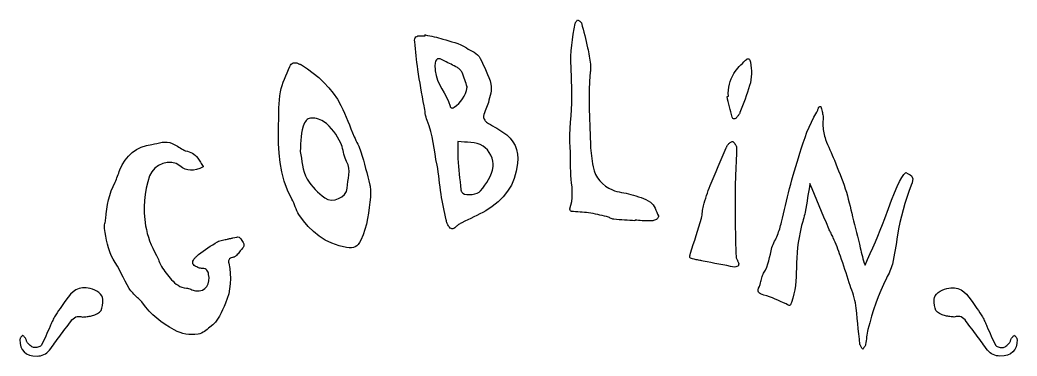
# Model space of a CAD drawing. Extents: x 14.9 to 39.6, y 9.9 to 36.2.
# Drawn here: x 16.33 to 37.47, y 29.05 to 36.18 of the extents above; entities that cross this region are included whole.
import ezdxf

# ---------------------------------------------------------------- set-up
doc = ezdxf.new("R2010")
doc.units = 0
doc.layers.add('Layer_1', color=7, linetype='CONTINUOUS')

msp = doc.modelspace()

# ---------------------------------------------------------------- linework, layer by layer
at = {"layer": 'Layer_1', "color": 7}
for points in [[(29.369909, 31.92135), (29.314069, 31.92435), (29.258209, 31.92735), (29.202349, 31.93035), (29.146509, 31.93335), (29.090699, 31.93635), (29.034939, 31.94035), (28.979249, 31.94535), (28.923639, 31.95035), (28.903979, 31.95435), (28.884609, 31.96035), (28.865429, 31.96835), (28.846339, 31.97735), (28.827229, 31.98635), (28.807999, 31.99535), (28.788549, 32.00335), (28.768769, 32.00935), (28.721509, 32.02035), (28.674169, 32.03115), (28.626749, 32.04165), (28.579239, 32.05165), (28.531629, 32.06165), (28.483909, 32.07065), (28.436079, 32.07865), (28.388119, 32.08565), (28.342499, 32.09165), (28.296699, 32.09665), (28.250759, 32.10065), (28.204719, 32.10365), (28.158629, 32.10665), (28.112539, 32.10965), (28.066489, 32.11365), (28.020529, 32.11865), (28.015129, 32.12065), (28.009229, 32.12565), (28.003229, 32.13265), (27.997629, 32.14165), (27.992929, 32.15065), (27.989629, 32.15965), (27.988129, 32.16765), (27.988834, 32.17365), (28.012914, 32.25105), (28.028984, 32.32845), (28.038184, 32.40605), (28.041484, 32.48385), (28.040084, 32.56195), (28.035084, 32.64045), (28.027484, 32.71945), (28.018484, 32.79905), (28.010984, 32.88235), (28.007184, 32.96605), (28.005884, 33.05005), (28.005924, 33.13415), (28.00608, 33.21835), (28.005149, 33.30235), (28.001949, 33.38615), (27.995249, 33.46955), (27.986249, 33.60525), (27.986492, 33.74045), (27.993292, 33.87527), (28.004082, 34.00983), (28.016232, 34.14426), (28.027122, 34.27868), (28.034122, 34.41321), (28.034661, 34.54799), (28.032861, 34.62589), (28.031161, 34.70379), (28.029461, 34.78169), (28.027661, 34.85959), (28.025561, 34.93739), (28.023061, 35.01519), (28.019861, 35.09289), (28.015961, 35.17059), (28.011961, 35.2891), (28.012923, 35.40705), (28.018523, 35.52451), (28.028423, 35.6415), (28.042203, 35.75808), (28.059543, 35.8743), (28.080103, 35.99019), (28.103523, 36.1058), (28.106623, 36.1158), (28.111323, 36.1248), (28.117323, 36.1338), (28.124223, 36.1428), (28.131723, 36.1518), (28.139323, 36.1608), (28.146723, 36.1698), (28.153623, 36.1788), (28.165053, 36.1708), (28.177483, 36.1638), (28.190243, 36.1568), (28.202673, 36.1498), (28.214103, 36.1418), (28.223903, 36.1338), (28.231403, 36.1248), (28.235903, 36.1148), (28.253883, 36.0491), (28.271323, 35.9833), (28.288253, 35.9174), (28.304693, 35.8513), (28.320673, 35.7851), (28.336213, 35.7188), (28.351343, 35.6524), (28.366083, 35.5859), (28.375183, 35.5429), (28.383683, 35.4998), (28.391583, 35.4565), (28.398983, 35.4131), (28.405883, 35.3696), (28.412383, 35.3261), (28.418483, 35.2826), (28.424283, 35.2391), (28.426483, 35.2185), (28.427783, 35.1978), (28.428321, 35.177), (28.428167, 35.1562), (28.427413, 35.1353), (28.426113, 35.1145), (28.424413, 35.0937), (28.422413, 35.073), (28.406583, 34.87973), (28.398183, 34.68645), (28.395783, 34.49319), (28.398083, 34.29994), (28.403783, 34.1067), (28.411483, 33.91349), (28.419883, 33.72029), (28.427683, 33.52713), (28.430383, 33.46943), (28.434483, 33.41173), (28.439883, 33.35403), (28.446383, 33.29633), (28.453883, 33.23873), (28.462183, 33.18123), (28.471083, 33.12393), (28.480583, 33.06683), (28.501383, 32.98033), (28.532533, 32.90153), (28.573203, 32.83003), (28.622573, 32.76563), (28.679813, 32.70803), (28.744103, 32.65693), (28.814613, 32.61213), (28.890513, 32.57323), (28.936423, 32.55503), (28.984143, 32.54093), (29.033213, 32.52983), (29.083163, 32.52083), (29.133533, 32.51183), (29.183843, 32.50283), (29.233633, 32.49233), (29.282433, 32.47923), (29.336423, 32.46293), (29.390873, 32.44653), (29.445253, 32.42943), (29.499043, 32.41103), (29.551703, 32.39083), (29.602713, 32.36813), (29.651543, 32.34243), (29.697663, 32.31303), (29.726783, 32.28773), (29.752183, 32.25703), (29.774563, 32.22203), (29.794633, 32.18393), (29.813093, 32.14383), (29.830663, 32.10283), (29.848043, 32.06213), (29.865943, 32.02283), (29.867143, 32.01483), (29.865243, 32.00483), (29.860843, 31.99333), (29.854443, 31.98123), (29.846543, 31.96933), (29.837643, 31.95863), (29.828343, 31.94963), (29.819143, 31.94363), (29.801353, 31.93663), (29.782993, 31.93063), (29.764173, 31.92563), (29.745023, 31.92163), (29.725653, 31.91863), (29.706193, 31.91663), (29.686753, 31.91563), (29.667463, 31.91527), (29.630403, 31.91585), (29.593323, 31.91685), (29.556223, 31.91885), (29.519113, 31.92085), (29.482003, 31.92385), (29.444903, 31.92685), (29.407823, 31.92985), (29.370763, 31.93285), (29.370646, 31.93185), (29.370553, 31.93085), (29.370478, 31.92985), (29.37041, 31.92885), (29.370342, 31.92785), (29.370267, 31.92685), (29.370174, 31.92585), (29.370057, 31.92485), (29.37006, 31.92484), (29.370064, 31.92483), (29.370067, 31.92482), (29.370071, 31.92481), (29.370074, 31.9248), (29.370077, 31.92479), (29.370081, 31.92478)], [(24.9235, 35.86265), (24.97083, 35.85185), (25.01829, 35.84155), (25.0658, 35.83135), (25.11325, 35.82105), (25.16055, 35.81025), (25.20761, 35.79875), (25.25433, 35.78615), (25.30062, 35.77225), (25.36376, 35.75325), (25.42709, 35.73535), (25.49035, 35.71745), (25.5533, 35.69825), (25.61568, 35.67655), (25.67725, 35.65115), (25.73776, 35.62085), (25.79697, 35.58445), (25.83639, 35.56015), (25.8776, 35.53815), (25.91932, 35.51685), (25.96026, 35.49465), (25.99913, 35.46995), (26.03465, 35.44105), (26.06553, 35.40625), (26.09048, 35.36395), (26.12226, 35.29635), (26.15463, 35.22875), (26.18678, 35.16095), (26.21792, 35.09285), (26.24724, 35.02425), (26.27394, 34.95505), (26.29721, 34.88505), (26.31626, 34.81415), (26.32316, 34.76845), (26.323847, 34.72115), (26.319547, 34.67255), (26.311347, 34.62315), (26.300377, 34.57335), (26.287797, 34.52365), (26.274757, 34.47445), (26.262397, 34.42605), (26.252067, 34.38965), (26.239337, 34.35375), (26.225037, 34.31825), (26.209967, 34.28295), (26.194947, 34.24765), (26.180797, 34.21215), (26.168317, 34.17635), (26.158317, 34.13995), (26.157217, 34.12515), (26.159917, 34.10845), (26.165817, 34.09065), (26.174317, 34.07255), (26.184927, 34.05495), (26.197057, 34.03865), (26.210147, 34.02455), (26.223627, 34.01345), (26.265677, 33.98515), (26.308577, 33.95805), (26.352097, 33.93175), (26.396007, 33.90605), (26.440067, 33.88045), (26.484037, 33.85475), (26.527687, 33.82865), (26.570777, 33.80175), (26.655147, 33.73975), (26.725887, 33.67105), (26.783297, 33.59595), (26.827677, 33.51475), (26.859327, 33.42765), (26.878547, 33.33505), (26.885647, 33.23725), (26.880847, 33.13446), (26.854687, 32.97052), (26.810527, 32.81821), (26.749067, 32.67724), (26.670987, 32.54731), (26.576987, 32.4281), (26.467751, 32.31933), (26.343971, 32.22073), (26.206338, 32.13193), (26.144578, 32.09723), (26.081948, 32.06413), (26.018658, 32.03223), (25.954938, 32.00113), (25.891008, 31.97033), (25.827078, 31.93963), (25.763368, 31.90853), (25.700098, 31.87663), (25.682728, 31.86763), (25.665388, 31.85863), (25.648238, 31.84863), (25.631438, 31.83813), (25.615148, 31.82703), (25.599538, 31.81523), (25.584758, 31.80263), (25.570978, 31.78923), (25.549798, 31.76993), (25.529398, 31.75723), (25.509798, 31.75123), (25.491028, 31.75067), (25.473098, 31.75567), (25.456028, 31.76577), (25.439848, 31.78057), (25.424568, 31.79977), (25.414558, 31.81497), (25.405458, 31.83097), (25.397158, 31.84767), (25.389758, 31.86487), (25.383158, 31.88247), (25.377358, 31.90027), (25.372358, 31.91817), (25.368158, 31.93597), (25.353458, 32.00427), (25.338828, 32.07257), (25.324388, 32.14087), (25.310268, 32.20927), (25.296588, 32.27777), (25.283478, 32.34637), (25.271078, 32.41507), (25.259508, 32.48387), (25.248008, 32.56087), (25.237988, 32.63817), (25.228788, 32.71567), (25.219888, 32.79317), (25.210588, 32.87057), (25.200328, 32.94777), (25.188488, 33.02467), (25.174448, 33.10117), (25.152208, 33.21994), (25.132248, 33.33922), (25.112888, 33.45866), (25.092428, 33.5779), (25.069198, 33.6966), (25.041498, 33.8144), (25.007648, 33.93095), (24.965958, 34.0459), (24.952678, 34.0825), (24.941868, 34.1201), (24.933068, 34.1585), (24.925668, 34.1975), (24.919268, 34.2369), (24.913268, 34.2764), (24.907268, 34.3158), (24.900668, 34.3549), (24.883248, 34.4512), (24.865748, 34.5474), (24.848308, 34.6436), (24.831088, 34.7398), (24.814228, 34.8361), (24.797878, 34.9325), (24.782198, 35.029), (24.767328, 35.1256), (24.756828, 35.1992), (24.747428, 35.273), (24.738828, 35.3469), (24.730928, 35.4209), (24.723428, 35.4949), (24.716128, 35.5689), (24.708728, 35.6429), (24.701128, 35.7169), (24.699828, 35.7491), (24.703428, 35.7765), (24.711928, 35.7992), (24.725268, 35.8172), (24.743408, 35.8305), (24.766308, 35.8395), (24.793938, 35.8435), (24.826258, 35.84289), (24.837798, 35.8423), (24.849388, 35.84199), (24.861018, 35.8419), (24.872688, 35.84197), (24.884368, 35.84212), (24.896048, 35.84231), (24.907728, 35.84247), (24.919388, 35.84254), (24.919913, 35.84554), (24.920438, 35.84854), (24.920963, 35.85154), (24.921488, 35.85454), (24.922013, 35.85754), (24.922538, 35.86054), (24.923063, 35.86354), (24.923588, 35.86654), (24.923591, 35.86648), (24.923595, 35.86643), (24.923598, 35.86637), (24.923602, 35.86631), (24.923605, 35.86625), (24.923608, 35.8662), (24.923612, 35.86614)], [(25.813558, 34.75634), (25.801568, 34.79264), (25.789558, 34.83014), (25.777348, 34.86854), (25.764738, 34.90754), (25.751548, 34.94694), (25.737598, 34.98654), (25.722698, 35.02614), (25.706658, 35.06534), (25.698858, 35.08044), (25.689058, 35.09504), (25.677468, 35.10904), (25.664468, 35.12234), (25.650398, 35.13484), (25.635588, 35.14644), (25.620368, 35.15704), (25.605078, 35.16704), (25.572328, 35.18584), (25.539028, 35.20374), (25.505348, 35.22094), (25.471458, 35.23784), (25.437538, 35.25474), (25.403758, 35.27184), (25.370298, 35.28944), (25.337318, 35.30784), (25.285778, 35.33514), (25.242908, 35.35174), (25.208048, 35.35674), (25.180548, 35.35074), (25.159748, 35.33274), (25.144988, 35.30234), (25.135588, 35.25924), (25.130888, 35.20294), (25.130642, 35.19034), (25.13089, 35.17774), (25.131533, 35.16514), (25.132476, 35.15254), (25.133576, 35.13994), (25.134776, 35.12734), (25.136076, 35.11474), (25.137276, 35.10214), (25.154566, 34.99951), (25.186456, 34.90291), (25.228756, 34.81061), (25.277276, 34.72081), (25.327836, 34.63181), (25.376236, 34.54191), (25.418296, 34.44931), (25.449826, 34.35231), (25.454826, 34.33761), (25.461826, 34.32581), (25.470726, 34.31681), (25.481236, 34.31181), (25.493216, 34.30981), (25.506496, 34.31181), (25.520886, 34.31681), (25.536216, 34.32581), (25.588136, 34.36551), (25.635546, 34.40841), (25.678236, 34.45491), (25.715996, 34.50551), (25.748616, 34.56051), (25.775876, 34.62041), (25.797576, 34.68561), (25.813496, 34.75651), (25.81349, 34.75651), (25.813484, 34.75651), (25.813478, 34.75651), (25.813471, 34.75651), (25.813465, 34.7565), (25.813459, 34.7565), (25.813453, 34.7565)], [(31.349945, 34.56112), (31.347745, 34.62592), (31.350445, 34.68972), (31.358045, 34.75232), (31.370505, 34.81372), (31.387715, 34.87372), (31.409595, 34.93212), (31.436055, 34.98882), (31.467035, 35.04372), (31.492445, 35.08212), (31.520215, 35.11902), (31.549895, 35.15472), (31.581035, 35.18952), (31.613185, 35.22362), (31.645885, 35.25732), (31.678695, 35.29072), (31.711165, 35.32422), (31.731955, 35.34252), (31.750855, 35.35262), (31.767755, 35.35562), (31.782565, 35.35162), (31.795175, 35.34162), (31.805475, 35.32662), (31.813375, 35.30722), (31.818775, 35.28412), (31.828075, 35.22162), (31.834675, 35.15892), (31.838275, 35.09622), (31.838522, 35.03362), (31.835122, 34.97122), (31.827822, 34.90922), (31.816232, 34.84772), (31.800092, 34.78682), (31.777412, 34.71492), (31.753442, 34.64342), (31.728412, 34.57222), (31.702552, 34.50132), (31.676102, 34.43062), (31.649282, 34.36002), (31.622332, 34.28942), (31.595482, 34.21882), (31.589282, 34.20412), (31.581982, 34.18972), (31.573782, 34.17562), (31.564882, 34.16182), (31.555282, 34.14832), (31.545232, 34.13522), (31.534822, 34.12252), (31.524182, 34.11022), (31.511482, 34.09812), (31.497832, 34.08912), (31.483812, 34.08312), (31.469992, 34.08112), (31.456952, 34.08312), (31.445262, 34.09012), (31.435462, 34.10192), (31.428162, 34.11902), (31.413252, 34.17312), (31.399102, 34.22742), (31.385562, 34.28192), (31.372462, 34.33652), (31.359642, 34.39122), (31.346942, 34.44592), (31.334202, 34.50062), (31.321262, 34.55532), (31.324862, 34.55607), (31.328462, 34.55682), (31.332062, 34.55757), (31.335662, 34.55832), (31.339262, 34.55907), (31.342862, 34.55982), (31.346462, 34.56057), (31.350062, 34.56132), (31.350062, 34.56129), (31.350062, 34.56127), (31.350062, 34.56124), (31.350063, 34.56121), (31.350063, 34.56119), (31.350063, 34.56116), (31.350063, 34.56114)], [(23.766671, 32.42275), (23.751731, 32.31187), (23.736801, 32.19851), (23.720261, 32.08335), (23.700491, 31.96709), (23.675871, 31.85042), (23.644791, 31.73402), (23.605631, 31.61859), (23.556781, 31.50482), (23.530571, 31.45582), (23.503351, 31.41672), (23.474051, 31.38682), (23.441591, 31.36552), (23.404901, 31.35212), (23.362901, 31.34612), (23.314521, 31.34669), (23.258681, 31.35369), (23.096312, 31.38919), (22.945761, 31.44189), (22.806249, 31.51059), (22.676994, 31.59399), (22.557214, 31.69089), (22.446129, 31.80011), (22.342956, 31.92036), (22.246916, 32.05042), (22.223636, 32.08842), (22.203666, 32.12862), (22.186036, 32.17042), (22.169746, 32.21322), (22.153826, 32.25632), (22.137286, 32.29912), (22.119136, 32.34092), (22.098406, 32.38112), (22.004916, 32.56918), (21.933506, 32.76103), (21.881456, 32.95622), (21.846036, 33.15427), (21.824526, 33.35473), (21.814196, 33.55711), (21.812296, 33.76096), (21.816196, 33.9658), (21.818096, 34.052), (21.819396, 34.1384), (21.820796, 34.2249), (21.822996, 34.3113), (21.826796, 34.3974), (21.832996, 34.4831), (21.842196, 34.5682), (21.855246, 34.6525), (21.870406, 34.7217), (21.890146, 34.7901), (21.913546, 34.8578), (21.939696, 34.925), (21.967686, 34.9918), (21.996596, 35.0584), (22.025506, 35.1249), (22.053516, 35.1915), (22.066896, 35.2182), (22.083106, 35.2397), (22.101976, 35.2559), (22.123316, 35.2668), (22.146956, 35.2718), (22.172716, 35.27163), (22.200426, 35.26563), (22.229896, 35.25413), (22.238396, 35.25013), (22.247096, 35.24713), (22.255896, 35.24413), (22.264796, 35.24113), (22.273596, 35.23813), (22.282196, 35.23513), (22.290496, 35.23113), (22.298396, 35.22613), (22.427002, 35.14113), (22.550362, 35.05083), (22.667694, 34.95463), (22.778218, 34.85183), (22.881151, 34.74183), (22.975711, 34.62397), (23.061121, 34.49764), (23.136591, 34.36218), (23.175541, 34.28158), (23.212541, 34.19998), (23.248041, 34.11758), (23.282501, 34.03468), (23.316391, 33.95148), (23.350161, 33.86818), (23.384261, 33.78508), (23.419161, 33.70238), (23.437301, 33.66198), (23.456431, 33.62188), (23.476021, 33.58198), (23.495541, 33.54208), (23.514471, 33.50208), (23.532271, 33.46178), (23.548421, 33.42098), (23.562391, 33.37958), (23.588351, 33.29248), (23.613391, 33.20518), (23.637601, 33.11768), (23.661081, 33.02988), (23.683931, 32.94198), (23.706251, 32.85388), (23.728141, 32.76578), (23.749701, 32.67758), (23.755101, 32.65068), (23.758701, 32.62288), (23.760901, 32.59398), (23.762201, 32.56368), (23.762976, 32.53178), (23.763671, 32.49788), (23.764771, 32.46178), (23.766571, 32.42318), (23.766571, 32.42318), (23.766571, 32.42319), (23.766572, 32.42319), (23.766572, 32.42319), (23.766572, 32.42319), (23.766572, 32.42319), (23.766573, 32.4232)], [(33.078591, 32.71281), (33.066501, 32.63851), (33.054481, 32.56331), (33.042401, 32.48741), (33.030131, 32.41091), (33.017551, 32.33391), (33.004531, 32.25661), (32.990941, 32.17921), (32.976651, 32.10181), (32.968151, 32.06151), (32.958351, 32.02141), (32.947571, 31.98151), (32.936201, 31.94171), (32.924611, 31.90191), (32.913181, 31.86211), (32.902291, 31.82221), (32.892291, 31.78211), (32.868781, 31.67515), (32.848291, 31.5678), (32.830861, 31.46005), (32.816531, 31.3519), (32.805341, 31.24336), (32.797341, 31.13442), (32.792541, 31.02508), (32.791041, 30.91534), (32.789941, 30.82304), (32.786241, 30.73104), (32.779541, 30.63944), (32.769361, 30.54824), (32.755311, 30.45764), (32.736971, 30.36764), (32.713901, 30.27834), (32.685671, 30.18984), (32.675021, 30.16044), (32.666221, 30.13994), (32.657721, 30.12744), (32.648221, 30.12244), (32.636271, 30.12334), (32.620421, 30.12934), (32.599261, 30.14014), (32.571361, 30.15464), (32.514831, 30.18244), (32.457701, 30.20944), (32.400001, 30.23534), (32.341761, 30.26004), (32.283001, 30.28324), (32.223761, 30.30484), (32.164061, 30.32464), (32.103941, 30.34234), (32.064361, 30.35494), (32.032061, 30.36934), (32.007311, 30.38604), (31.990381, 30.40574), (31.981581, 30.42894), (31.981092, 30.45634), (31.989192, 30.48844), (32.006222, 30.52584), (32.010622, 30.53484), (32.014522, 30.54384), (32.017922, 30.55384), (32.021022, 30.56384), (32.023922, 30.57384), (32.026722, 30.58394), (32.029522, 30.59394), (32.032422, 30.60394), (32.039622, 30.62984), (32.046122, 30.65624), (32.052322, 30.68274), (32.058722, 30.70914), (32.065922, 30.73504), (32.074322, 30.76014), (32.084502, 30.78414), (32.096962, 30.80674), (32.132902, 30.87104), (32.162232, 30.93714), (32.186282, 31.00474), (32.206372, 31.07344), (32.223832, 31.14294), (32.239992, 31.21284), (32.256172, 31.28284), (32.273702, 31.35254), (32.284442, 31.38634), (32.297672, 31.41944), (32.312712, 31.45204), (32.328882, 31.48434), (32.345492, 31.51654), (32.361872, 31.54894), (32.377332, 31.58164), (32.391192, 31.61494), (32.403552, 31.64844), (32.415262, 31.68214), (32.426372, 31.71614), (32.436922, 31.75034), (32.446962, 31.78464), (32.456562, 31.81914), (32.465662, 31.85374), (32.474462, 31.88834), (32.496182, 31.97754), (32.517332, 32.06694), (32.538152, 32.15644), (32.558902, 32.24594), (32.579842, 32.33534), (32.601212, 32.42464), (32.623272, 32.51384), (32.646272, 32.60274), (32.671492, 32.69654), (32.697362, 32.79024), (32.723812, 32.88384), (32.750772, 32.97724), (32.778162, 33.07054), (32.805902, 33.16374), (32.833922, 33.25684), (32.862152, 33.34984), (32.897402, 33.46306), (32.934422, 33.57557), (32.973742, 33.68714), (33.015882, 33.79755), (33.061362, 33.9066), (33.110702, 34.01405), (33.164422, 34.1197), (33.223052, 34.22331), (33.230352, 34.23671), (33.236752, 34.25061), (33.242552, 34.26491), (33.247852, 34.27941), (33.252952, 34.29411), (33.257952, 34.30881), (33.263052, 34.32351), (33.268552, 34.33801), (33.273352, 34.33839), (33.278152, 34.33876), (33.282952, 34.33913), (33.287752, 34.33951), (33.292552, 34.33989), (33.297352, 34.34026), (33.302152, 34.34064), (33.306952, 34.34101), (33.313752, 34.31571), (33.320952, 34.29051), (33.328252, 34.26531), (33.335352, 34.24011), (33.341952, 34.21481), (33.347752, 34.18951), (33.352552, 34.16411), (33.355952, 34.13851), (33.357552, 34.11201), (33.357297, 34.08531), (33.355797, 34.05851), (33.353797, 34.03161), (33.351797, 34.00471), (33.350397, 33.97791), (33.350292, 33.95121), (33.352092, 33.92471), (33.356292, 33.88921), (33.360992, 33.85361), (33.366292, 33.81801), (33.372492, 33.78261), (33.379692, 33.74751), (33.388092, 33.71281), (33.397792, 33.67861), (33.409022, 33.64501), (33.430212, 33.58911), (33.452772, 33.53361), (33.476332, 33.47851), (33.500522, 33.42361), (33.524962, 33.36881), (33.549272, 33.31391), (33.573072, 33.25881), (33.595992, 33.20331), (33.626412, 33.12801), (33.656912, 33.05271), (33.687252, 32.97731), (33.717172, 32.90171), (33.746432, 32.82591), (33.774782, 32.74981), (33.801972, 32.67331), (33.827762, 32.59641), (33.850422, 32.52341), (33.871522, 32.44981), (33.891382, 32.37581), (33.910322, 32.30151), (33.928662, 32.22701), (33.946732, 32.15241), (33.964852, 32.07781), (33.983342, 32.00331), (34.004042, 31.92091), (34.024622, 31.83841), (34.045072, 31.75591), (34.065402, 31.67341), (34.085622, 31.59081), (34.105722, 31.50821), (34.125722, 31.42561), (34.145612, 31.34291), (34.156592, 31.29681), (34.167492, 31.25071), (34.178612, 31.20461), (34.190232, 31.15861), (34.202652, 31.11261), (34.216152, 31.06681), (34.231022, 31.02111), (34.247552, 30.97561), (34.301012, 31.09936), (34.355402, 31.22282), (34.410092, 31.3462), (34.464472, 31.46973), (34.517902, 31.59359), (34.569772, 31.71802), (34.619442, 31.84322), (34.666302, 31.96939), (34.741162, 32.17696), (34.808642, 32.35795), (34.869642, 32.51336), (34.925052, 32.64421), (34.975772, 32.75149), (35.022682, 32.83619), (35.066682, 32.89939), (35.108672, 32.94199), (35.161202, 32.91809), (35.201512, 32.89429), (35.230272, 32.86919), (35.248152, 32.84129), (35.255852, 32.80909), (35.253952, 32.77109), (35.243242, 32.72589), (35.224352, 32.67199), (35.175982, 32.54308), (35.130922, 32.41326), (35.089252, 32.28249), (35.051052, 32.15076), (35.016392, 32.01803), (34.985342, 31.88429), (34.957982, 31.74951), (34.934382, 31.61366), (34.922292, 31.53676), (34.910212, 31.45976), (34.897912, 31.38276), (34.885172, 31.30586), (34.871772, 31.22906), (34.857492, 31.15246), (34.842102, 31.07616), (34.825382, 31.00016), (34.815092, 30.96136), (34.802482, 30.92306), (34.787932, 30.88516), (34.771842, 30.84756), (34.754592, 30.81036), (34.736572, 30.77346), (34.718172, 30.73676), (34.699782, 30.70026), (34.636932, 30.56975), (34.578612, 30.43761), (34.524522, 30.30395), (34.474362, 30.16888), (34.427842, 30.03253), (34.384662, 29.895), (34.344532, 29.75641), (34.307142, 29.61688), (34.298242, 29.57738), (34.291142, 29.53738), (34.285442, 29.49708), (34.280542, 29.45658), (34.275842, 29.41598), (34.270942, 29.37538), (34.265242, 29.33498), (34.258142, 29.29488), (34.254242, 29.28148), (34.248442, 29.26848), (34.241142, 29.25578), (34.232842, 29.24328), (34.223842, 29.23088), (34.214642, 29.21848), (34.205742, 29.20598), (34.197442, 29.19338), (34.189242, 29.20648), (34.180242, 29.21948), (34.170942, 29.23238), (34.161942, 29.24538), (34.153642, 29.25848), (34.146642, 29.27168), (34.141442, 29.28508), (34.138542, 29.29878), (34.126202, 29.40867), (34.114792, 29.5187), (34.103872, 29.6288), (34.092992, 29.73892), (34.081702, 29.84898), (34.069542, 29.95893), (34.056072, 30.06871), (34.040832, 30.17825), (34.030932, 30.23215), (34.017932, 30.28565), (34.002542, 30.33875), (33.985402, 30.39165), (33.967172, 30.44435), (33.948502, 30.49695), (33.930052, 30.54955), (33.912472, 30.60225), (33.889622, 30.67355), (33.866782, 30.74495), (33.843882, 30.81635), (33.820832, 30.88765), (33.797552, 30.95885), (33.773962, 31.02995), (33.749972, 31.10085), (33.725502, 31.17165), (33.707972, 31.22075), (33.689822, 31.26965), (33.671142, 31.31825), (33.651992, 31.36675), (33.632472, 31.41505), (33.612642, 31.46325), (33.592592, 31.51135), (33.572392, 31.55935), (33.561532, 31.58375), (33.549772, 31.60775), (33.537422, 31.63155), (33.524772, 31.65525), (33.512122, 31.67895), (33.499772, 31.70275), (33.488012, 31.72675), (33.477142, 31.75115), (33.426462, 31.8725), (33.376022, 31.99383), (33.325842, 32.11498), (33.275932, 32.23578), (33.226302, 32.35609), (33.176962, 32.47575), (33.127932, 32.59459), (33.079222, 32.71247), (33.079222, 32.71245), (33.079222, 32.71244), (33.079222, 32.71242), (33.079222, 32.7124), (33.079222, 32.71238), (33.079222, 32.71236), (33.079222, 32.71235)], [(22.274068, 33.38654), (22.287308, 33.31694), (22.297968, 33.24524), (22.308098, 33.17204), (22.319748, 33.09774), (22.334968, 33.02294), (22.355818, 32.94824), (22.384338, 32.87404), (22.422578, 32.80094), (22.460998, 32.74164), (22.502068, 32.68564), (22.545618, 32.63274), (22.591478, 32.58264), (22.639488, 32.53504), (22.689478, 32.48964), (22.741288, 32.44614), (22.794758, 32.40424), (22.859878, 32.37094), (22.933958, 32.35894), (23.011668, 32.36594), (23.087688, 32.38984), (23.156678, 32.42844), (23.213308, 32.47954), (23.252248, 32.54094), (23.268178, 32.61034), (23.274178, 32.68034), (23.284808, 32.75054), (23.296718, 32.82084), (23.306518, 32.89134), (23.310818, 32.96204), (23.306318, 33.03304), (23.289578, 33.10424), (23.257228, 33.17574), (23.239138, 33.21184), (23.224498, 33.24984), (23.212438, 33.28934), (23.202068, 33.32984), (23.192468, 33.37094), (23.182868, 33.41204), (23.172278, 33.45274), (23.159858, 33.49254), (23.132898, 33.56254), (23.101798, 33.62984), (23.066608, 33.69444), (23.027388, 33.75644), (22.984208, 33.81584), (22.937108, 33.87264), (22.886158, 33.92704), (22.831418, 33.97904), (22.799308, 34.00524), (22.765998, 34.02794), (22.731538, 34.04724), (22.695988, 34.06324), (22.659398, 34.07614), (22.621818, 34.08614), (22.583298, 34.09314), (22.543898, 34.09714), (22.516568, 34.09797), (22.490698, 34.09597), (22.466308, 34.08997), (22.443448, 34.07997), (22.422138, 34.06597), (22.402418, 34.04727), (22.384318, 34.02347), (22.367868, 33.99417), (22.338558, 33.92287), (22.317538, 33.85047), (22.303168, 33.77687), (22.293868, 33.70187), (22.287868, 33.62547), (22.283668, 33.54747), (22.279568, 33.46777), (22.273968, 33.38627), (22.273969, 33.38627), (22.27397, 33.38627), (22.273971, 33.38627), (22.273972, 33.38627), (22.273973, 33.38627), (22.273974, 33.38627), (22.273975, 33.38627)], [(20.215608, 33.06481), (20.145578, 33.03151), (20.078078, 33.00771), (20.013038, 32.99381), (19.950408, 32.98981), (19.890128, 32.99681), (19.832128, 33.01421), (19.776368, 33.04261), (19.722778, 33.08231), (19.643378, 33.13121), (19.553178, 33.15421), (19.457488, 33.15353), (19.361618, 33.13143), (19.270878, 33.09003), (19.190568, 33.03163), (19.125998, 32.95833), (19.082478, 32.87243), (19.042548, 32.74208), (19.011298, 32.61114), (18.988558, 32.47966), (18.974178, 32.34768), (18.967978, 32.21523), (18.969878, 32.08235), (18.979678, 31.9491), (18.997168, 31.81551), (19.012478, 31.73291), (19.031858, 31.65121), (19.055178, 31.57061), (19.082318, 31.49101), (19.113148, 31.41261), (19.147538, 31.33541), (19.185358, 31.25941), (19.226478, 31.18481), (19.241558, 31.15641), (19.254938, 31.12711), (19.267218, 31.09711), (19.278998, 31.06691), (19.290898, 31.03681), (19.303518, 31.00711), (19.317468, 30.97831), (19.333368, 30.95061), (19.357138, 30.91361), (19.381648, 30.87691), (19.406928, 30.84061), (19.433028, 30.80491), (19.459988, 30.76991), (19.487848, 30.73571), (19.516658, 30.70241), (19.546448, 30.67021), (19.578668, 30.63761), (19.612078, 30.60631), (19.647098, 30.57711), (19.684128, 30.55081), (19.723568, 30.52821), (19.765828, 30.51001), (19.811308, 30.49701), (19.860418, 30.49001), (19.884628, 30.48701), (19.908618, 30.48101), (19.932468, 30.47401), (19.956258, 30.46601), (19.980058, 30.45701), (20.003958, 30.44901), (20.028028, 30.44201), (20.052348, 30.43701), (20.132858, 30.43301), (20.200118, 30.44881), (20.254268, 30.48151), (20.295458, 30.52781), (20.323838, 30.58441), (20.339538, 30.64801), (20.342738, 30.71531), (20.333538, 30.78301), (20.327538, 30.80711), (20.320038, 30.83021), (20.310338, 30.85161), (20.297618, 30.87061), (20.281178, 30.88651), (20.260268, 30.89851), (20.234148, 30.90551), (20.202058, 30.90751), (20.182178, 30.90835), (20.162048, 30.91135), (20.141828, 30.91635), (20.121668, 30.92335), (20.101728, 30.93135), (20.082158, 30.94035), (20.063108, 30.95035), (20.044728, 30.96035), (20.024488, 30.97415), (20.009858, 30.98985), (20.000558, 31.00715), (19.996258, 31.02565), (19.996596, 31.04495), (20.001296, 31.06475), (20.010096, 31.08465), (20.022616, 31.10425), (20.033126, 31.11805), (20.044246, 31.13145), (20.055946, 31.14455), (20.068166, 31.15715), (20.080866, 31.16935), (20.094006, 31.18095), (20.107536, 31.19195), (20.121406, 31.20235), (20.170576, 31.23785), (20.219736, 31.27345), (20.269006, 31.30885), (20.318516, 31.34395), (20.368396, 31.37845), (20.418766, 31.41215), (20.469746, 31.44475), (20.521456, 31.47615), (20.545116, 31.48805), (20.570346, 31.49705), (20.596796, 31.50405), (20.624126, 31.51005), (20.651986, 31.51505), (20.680026, 31.52005), (20.707896, 31.52505), (20.735256, 31.53105), (20.748916, 31.53405), (20.762616, 31.53705), (20.776346, 31.54005), (20.790076, 31.54305), (20.803786, 31.54605), (20.817466, 31.54905), (20.831086, 31.55205), (20.844626, 31.55505), (20.891586, 31.56705), (20.927596, 31.57405), (20.955316, 31.57605), (20.977396, 31.57105), (20.996486, 31.55815), (21.015226, 31.53635), (21.036276, 31.50465), (21.062286, 31.46205), (21.071886, 31.44455), (21.078486, 31.42825), (21.081986, 31.41275), (21.082414, 31.39795), (21.079714, 31.38345), (21.073914, 31.36905), (21.064914, 31.35455), (21.052764, 31.33965), (21.036014, 31.32045), (21.019764, 31.30085), (21.003834, 31.28095), (20.988024, 31.26095), (20.972154, 31.24105), (20.956024, 31.22135), (20.939444, 31.20215), (20.922234, 31.18355), (20.913634, 31.17555), (20.904034, 31.16855), (20.893704, 31.16155), (20.882774, 31.15555), (20.871404, 31.15055), (20.859784, 31.14555), (20.848074, 31.14155), (20.836454, 31.13855), (20.813454, 31.13155), (20.794214, 31.12355), (20.778764, 31.11305), (20.767124, 31.10025), (20.759324, 31.08485), (20.755424, 31.06655), (20.75537, 31.04495), (20.75927, 31.01985), (20.77903, 30.91076), (20.79106, 30.80153), (20.79516, 30.69263), (20.79106, 30.58453), (20.77864, 30.47768), (20.75764, 30.37255), (20.72784, 30.26961), (20.68903, 30.16931), (20.65987, 30.10161), (20.63017, 30.03271), (20.59849, 29.96381), (20.5634, 29.89611), (20.52347, 29.83071), (20.47726, 29.76891), (20.42333, 29.71191), (20.36025, 29.66091), (20.3309, 29.63921), (20.30263, 29.61671), (20.27464, 29.59441), (20.24613, 29.57311), (20.2163, 29.55381), (20.18434, 29.53731), (20.14945, 29.52451), (20.11084, 29.51651), (20.04381, 29.50951), (19.97829, 29.50651), (19.91405, 29.50851), (19.85084, 29.51551), (19.78842, 29.52841), (19.72656, 29.54731), (19.66501, 29.57261), (19.60354, 29.60471), (19.50634, 29.66241), (19.41192, 29.72281), (19.32077, 29.78661), (19.23339, 29.85451), (19.15028, 29.92731), (19.07193, 30.00561), (18.99884, 30.09021), (18.9315, 30.18181), (18.91914, 30.19811), (18.90533, 30.21341), (18.89044, 30.22801), (18.87483, 30.24211), (18.85888, 30.25591), (18.84295, 30.26981), (18.82741, 30.28401), (18.81262, 30.29881), (18.7908, 30.32141), (18.76848, 30.34381), (18.74608, 30.36621), (18.72403, 30.38881), (18.70276, 30.41191), (18.68269, 30.43571), (18.66425, 30.46051), (18.64787, 30.48641), (18.60468, 30.56361), (18.56287, 30.64161), (18.52188, 30.72011), (18.48118, 30.79881), (18.44021, 30.87731), (18.39843, 30.95531), (18.35529, 31.03251), (18.31025, 31.10861), (18.26877, 31.18511), (18.23566, 31.26361), (18.20941, 31.34371), (18.18849, 31.42511), (18.1714, 31.50741), (18.15661, 31.59031), (18.1426, 31.67341), (18.12786, 31.75631), (18.12516, 31.78111), (18.125904, 31.80661), (18.129204, 31.83251), (18.134204, 31.85881), (18.140004, 31.88531), (18.145704, 31.91191), (18.150404, 31.93841), (18.153204, 31.96471), (18.161604, 32.06526), (18.174024, 32.16476), (18.190754, 32.26306), (18.212074, 32.36026), (18.238274, 32.45626), (18.269634, 32.55096), (18.306444, 32.64436), (18.348994, 32.73636), (18.363824, 32.76786), (18.377524, 32.79996), (18.390364, 32.83246), (18.402614, 32.86526), (18.414534, 32.89816), (18.426384, 32.93116), (18.438434, 32.96406), (18.450944, 32.99676), (18.502014, 33.10735), (18.563264, 33.20575), (18.634444, 33.29195), (18.715304, 33.36595), (18.805614, 33.42775), (18.905124, 33.47735), (19.013583, 33.51465), (19.130753, 33.53975), (19.183643, 33.54975), (19.236953, 33.56175), (19.290613, 33.57375), (19.344543, 33.58375), (19.398673, 33.58975), (19.452923, 33.58933), (19.507223, 33.58033), (19.561503, 33.56143), (19.590843, 33.54723), (19.619673, 33.53183), (19.648103, 33.51553), (19.676253, 33.49863), (19.704233, 33.48133), (19.732163, 33.46393), (19.760163, 33.44663), (19.788343, 33.42983), (19.795243, 33.42583), (19.802243, 33.42183), (19.809343, 33.41783), (19.816443, 33.41383), (19.823643, 33.40983), (19.830943, 33.40683), (19.838343, 33.40483), (19.845843, 33.40283), (19.885283, 33.39483), (19.922643, 33.38383), (19.957933, 33.36943), (19.991143, 33.35173), (20.022293, 33.33073), (20.051373, 33.30653), (20.078393, 33.27913), (20.103363, 33.24863), (20.118803, 33.22723), (20.133493, 33.20523), (20.147613, 33.18273), (20.161343, 33.15993), (20.174863, 33.13683), (20.188343, 33.11363), (20.201963, 33.09043), (20.215903, 33.06733), (20.2159, 33.06733), (20.215896, 33.06733), (20.215893, 33.06733), (20.215889, 33.06733), (20.215886, 33.06733), (20.215883, 33.06733), (20.215879, 33.06733)], [(25.616708, 33.60205), (25.616436, 33.55395), (25.615788, 33.50685), (25.615015, 33.46055), (25.614371, 33.41495), (25.614105, 33.36995), (25.614472, 33.32545), (25.615772, 33.28125), (25.618172, 33.23725), (25.624172, 33.15515), (25.630872, 33.07305), (25.638072, 32.99095), (25.645772, 32.90895), (25.653772, 32.82695), (25.662072, 32.74495), (25.670572, 32.66305), (25.679172, 32.58115), (25.680872, 32.57035), (25.683772, 32.55915), (25.687772, 32.54795), (25.692772, 32.53695), (25.698672, 32.52655), (25.705372, 32.51755), (25.712772, 32.50955), (25.720872, 32.50255), (25.757712, 32.48575), (25.805302, 32.47675), (25.859752, 32.47475), (25.917152, 32.47875), (25.973612, 32.48945), (26.025232, 32.50595), (26.068112, 32.52775), (26.098352, 32.55445), (26.143022, 32.61265), (26.186002, 32.67175), (26.226512, 32.73225), (26.263762, 32.79445), (26.296962, 32.85885), (26.325322, 32.92585), (26.348052, 32.99585), (26.364352, 33.06925), (26.367252, 33.12605), (26.358652, 33.18655), (26.340122, 33.24865), (26.313232, 33.30995), (26.279522, 33.36825), (26.240552, 33.42125), (26.197882, 33.46675), (26.153062, 33.50245), (26.089392, 33.53725), (26.024232, 33.56025), (25.957852, 33.57415), (25.890512, 33.58215), (25.822472, 33.58615), (25.754002, 33.58915), (25.685372, 33.59415), (25.616842, 33.60315), (25.616843, 33.60315), (25.616844, 33.60316), (25.616845, 33.60316), (25.616846, 33.60316), (25.616848, 33.60316), (25.616849, 33.60316), (25.61685, 33.60317)], [(31.480261, 30.93583), (31.396921, 30.95193), (31.313581, 30.96803), (31.230241, 30.98403), (31.146901, 31.00003), (31.063561, 31.01613), (30.980221, 31.03223), (30.896881, 31.04833), (30.813541, 31.06453), (30.789611, 31.06953), (30.765711, 31.07453), (30.741821, 31.07953), (30.717941, 31.08453), (30.694061, 31.08953), (30.670171, 31.09453), (30.646271, 31.09953), (30.622341, 31.10353), (30.589531, 31.10953), (30.564541, 31.11653), (30.546771, 31.12553), (30.535641, 31.13773), (30.530541, 31.15353), (30.530932, 31.17393), (30.536232, 31.19973), (30.545832, 31.23173), (30.576082, 31.32473), (30.606192, 31.41773), (30.636102, 31.51083), (30.665732, 31.60403), (30.695012, 31.69733), (30.723872, 31.79073), (30.752252, 31.88423), (30.780072, 31.97793), (30.787772, 32.00923), (30.793272, 32.04123), (30.797272, 32.07363), (30.800572, 32.10623), (30.803772, 32.13883), (30.807672, 32.17123), (30.812972, 32.20333), (30.820272, 32.23483), (30.835732, 32.28943), (30.851722, 32.34393), (30.868312, 32.39833), (30.885582, 32.45243), (30.903592, 32.50633), (30.922422, 32.55983), (30.942132, 32.61293), (30.962802, 32.66553), (31.004072, 32.76631), (31.046022, 32.86682), (31.088522, 32.9671), (31.131432, 33.06721), (31.174602, 33.16721), (31.217892, 33.26711), (31.261172, 33.36701), (31.304292, 33.46701), (31.308992, 33.47771), (31.313792, 33.48851), (31.318792, 33.49931), (31.324192, 33.50991), (31.329992, 33.52011), (31.336292, 33.53011), (31.343192, 33.53911), (31.350892, 33.54711), (31.362022, 33.55711), (31.375172, 33.56711), (31.389362, 33.57711), (31.403592, 33.58611), (31.416882, 33.59311), (31.428242, 33.59811), (31.436642, 33.60111), (31.441142, 33.60055), (31.454862, 33.58615), (31.469082, 33.57095), (31.483082, 33.55515), (31.496132, 33.53885), (31.507512, 33.52225), (31.516512, 33.50545), (31.522412, 33.48865), (31.524412, 33.47215), (31.523112, 33.39235), (31.520412, 33.31255), (31.516712, 33.23275), (31.512512, 33.15295), (31.508212, 33.07315), (31.504212, 32.99335), (31.501012, 32.91355), (31.498912, 32.83365), (31.496912, 32.70915), (31.495412, 32.58462), (31.494424, 32.46008), (31.49386, 32.33553), (31.493677, 32.21097), (31.493828, 32.08643), (31.494267, 31.9619), (31.494948, 31.8374), (31.495763, 31.7525), (31.497163, 31.6676), (31.498963, 31.5827), (31.501263, 31.4978), (31.503863, 31.4129), (31.506763, 31.328), (31.509963, 31.2431), (31.513363, 31.1582), (31.514763, 31.1452), (31.517763, 31.1323), (31.522063, 31.1194), (31.527363, 31.1066), (31.533263, 31.0939), (31.539563, 31.0812), (31.545963, 31.0687), (31.552163, 31.0563), (31.562923, 31.0302), (31.567923, 31.0072), (31.56728, 30.9873), (31.56098, 30.9706), (31.54909, 30.957), (31.53163, 30.9466), (31.50864, 30.9396), (31.48015, 30.9356), (31.480151, 30.9356), (31.480153, 30.9356), (31.480154, 30.9356), (31.480155, 30.93561), (31.480157, 30.93561), (31.480158, 30.93561), (31.48016, 30.93561)], [(17.66633, 29.87782), (17.68742, 29.88082), (17.70932, 29.88282), (17.73187, 29.88482), (17.75492, 29.88782), (17.77832, 29.89082), (17.80191, 29.89382), (17.82554, 29.89782), (17.84906, 29.90282), (17.92192, 29.92372), (17.97879, 29.94952), (18.02157, 29.98112), (18.05217, 30.01942), (18.07248, 30.06542), (18.08441, 30.11992), (18.08981, 30.18382), (18.090673, 30.25802), (18.084373, 30.29402), (18.067063, 30.32962), (18.040373, 30.36392), (18.005933, 30.39612), (17.965373, 30.42522), (17.920323, 30.45042), (17.872413, 30.47072), (17.823273, 30.48522), (17.735403, 30.49852), (17.656473, 30.49652), (17.585303, 30.48052), (17.520723, 30.45172), (17.461553, 30.41142), (17.406603, 30.36072), (17.354713, 30.30092), (17.304693, 30.23332), (17.274133, 30.18952), (17.243613, 30.14572), (17.213223, 30.10182), (17.183033, 30.05782), (17.153123, 30.01362), (17.123573, 29.96922), (17.094463, 29.92452), (17.065873, 29.87952), (17.052163, 29.85632), (17.039463, 29.83242), (17.027563, 29.80802), (17.016253, 29.78322), (17.005333, 29.75822), (16.994583, 29.73312), (16.983793, 29.70802), (16.972743, 29.68312), (16.949833, 29.63132), (16.927413, 29.57932), (16.905123, 29.52722), (16.882603, 29.47522), (16.859493, 29.42362), (16.835423, 29.37262), (16.810033, 29.32242), (16.782953, 29.27322), (16.772333, 29.26132), (16.756413, 29.25132), (16.736473, 29.24332), (16.713803, 29.23732), (16.689673, 29.23332), (16.665373, 29.23132), (16.642183, 29.23179), (16.621383, 29.23479), (16.603333, 29.23979), (16.585713, 29.24879), (16.568553, 29.25999), (16.551893, 29.27309), (16.535763, 29.28769), (16.520193, 29.30309), (16.505213, 29.31879), (16.490863, 29.33419), (16.483963, 29.34319), (16.478663, 29.35409), (16.474563, 29.36609), (16.471063, 29.37869), (16.467763, 29.39159), (16.464163, 29.40429), (16.459663, 29.41639), (16.453863, 29.42759), (16.447263, 29.43659), (16.439763, 29.44559), (16.431563, 29.45359), (16.422863, 29.46159), (16.413863, 29.46959), (16.404763, 29.47759), (16.395763, 29.48559), (16.387063, 29.49359), (16.379463, 29.48249), (16.370963, 29.47149), (16.362263, 29.46049), (16.353763, 29.44939), (16.346063, 29.43829), (16.339763, 29.42709), (16.335363, 29.41579), (16.333463, 29.40439), (16.336163, 29.31989), (16.351613, 29.24719), (16.379553, 29.18619), (16.419673, 29.13669), (16.471663, 29.09849), (16.535223, 29.07139), (16.610043, 29.05529), (16.695813, 29.05029), (16.733593, 29.05229), (16.770333, 29.05829), (16.805803, 29.06849), (16.839793, 29.08259), (16.872073, 29.10059), (16.902433, 29.12229), (16.930653, 29.14769), (16.956513, 29.17669), (16.985233, 29.21319), (17.013523, 29.25009), (17.041473, 29.28719), (17.069183, 29.32459), (17.096743, 29.36209), (17.124243, 29.39959), (17.151783, 29.43709), (17.179463, 29.47449), (17.208373, 29.51329), (17.237383, 29.55209), (17.266423, 29.59089), (17.295433, 29.62969), (17.324343, 29.66859), (17.353093, 29.70759), (17.381603, 29.74669), (17.409823, 29.78599), (17.433733, 29.81649), (17.459373, 29.84249), (17.487053, 29.86339), (17.517063, 29.87889), (17.549723, 29.88889), (17.585333, 29.89189), (17.624203, 29.88789), (17.666633, 29.87709), (17.666632, 29.87709), (17.666632, 29.87709), (17.666631, 29.87709), (17.666631, 29.8771), (17.66663, 29.8771), (17.66663, 29.8771), (17.666629, 29.8771)], [(36.135587, 29.87782), (36.114497, 29.88082), (36.092597, 29.88282), (36.070047, 29.88482), (36.046997, 29.88782), (36.023597, 29.89082), (36.000007, 29.89382), (35.976377, 29.89782), (35.952857, 29.90282), (35.879997, 29.92372), (35.823127, 29.94952), (35.780347, 29.98112), (35.749747, 30.01942), (35.729437, 30.06542), (35.717507, 30.11992), (35.712107, 30.18382), (35.711244, 30.25802), (35.717544, 30.29402), (35.734854, 30.32962), (35.761544, 30.36392), (35.795984, 30.39612), (35.836544, 30.42522), (35.881594, 30.45042), (35.929504, 30.47072), (35.978644, 30.48522), (36.066514, 30.49852), (36.145444, 30.49652), (36.216614, 30.48052), (36.281194, 30.45172), (36.340364, 30.41142), (36.395304, 30.36072), (36.447194, 30.30092), (36.497214, 30.23332), (36.527774, 30.18952), (36.558294, 30.14572), (36.588684, 30.10182), (36.618874, 30.05782), (36.648784, 30.01362), (36.678334, 29.96922), (36.707444, 29.92452), (36.736044, 29.87952), (36.749774, 29.85632), (36.762504, 29.83242), (36.774444, 29.80802), (36.785784, 29.78322), (36.796734, 29.75822), (36.807484, 29.73312), (36.818234, 29.70802), (36.829184, 29.68312), (36.852094, 29.63132), (36.874514, 29.57932), (36.896804, 29.52722), (36.919324, 29.47522), (36.942434, 29.42362), (36.966504, 29.37262), (36.991894, 29.32242), (37.018974, 29.27322), (37.029594, 29.26132), (37.045514, 29.25132), (37.065454, 29.24332), (37.088124, 29.23732), (37.112254, 29.23332), (37.136554, 29.23132), (37.159744, 29.23179), (37.180544, 29.23479), (37.198594, 29.23979), (37.216214, 29.24879), (37.233374, 29.25999), (37.250034, 29.27309), (37.266164, 29.28769), (37.281734, 29.30309), (37.296714, 29.31879), (37.311064, 29.33419), (37.317964, 29.34319), (37.323264, 29.35409), (37.327364, 29.36609), (37.330864, 29.37869), (37.334164, 29.39159), (37.337764, 29.40429), (37.342264, 29.41639), (37.348064, 29.42759), (37.354664, 29.43659), (37.362164, 29.44559), (37.370364, 29.45359), (37.379064, 29.46159), (37.388064, 29.46959), (37.397164, 29.47759), (37.406164, 29.48559), (37.414864, 29.49359), (37.422464, 29.48249), (37.430964, 29.47149), (37.439664, 29.46049), (37.448164, 29.44939), (37.455864, 29.43829), (37.462164, 29.42709), (37.466564, 29.41579), (37.468464, 29.40439), (37.465764, 29.31989), (37.450314, 29.24719), (37.422374, 29.18619), (37.382254, 29.13669), (37.330264, 29.09849), (37.266704, 29.07139), (37.191884, 29.05529), (37.106114, 29.05029), (37.068334, 29.05229), (37.031594, 29.05829), (36.996124, 29.06849), (36.962134, 29.08259), (36.929854, 29.10059), (36.899494, 29.12229), (36.871274, 29.14769), (36.845414, 29.17669), (36.816694, 29.21319), (36.788404, 29.25009), (36.760454, 29.28719), (36.732744, 29.32459), (36.705184, 29.36209), (36.677684, 29.39959), (36.650134, 29.43709), (36.622454, 29.47449), (36.593544, 29.51329), (36.564534, 29.55209), (36.535494, 29.59089), (36.506484, 29.62969), (36.477574, 29.66859), (36.448834, 29.70759), (36.420324, 29.74669), (36.392104, 29.78599), (36.368194, 29.81649), (36.342554, 29.84249), (36.314874, 29.86339), (36.284864, 29.87889), (36.252204, 29.88889), (36.216594, 29.89189), (36.177724, 29.88789), (36.135294, 29.87709), (36.135294, 29.87709), (36.135295, 29.87709), (36.135295, 29.87709), (36.135296, 29.8771), (36.135296, 29.8771), (36.135297, 29.8771), (36.135297, 29.8771)]]:
    msp.add_lwpolyline(points, close=True, dxfattribs=at)

doc.saveas('drawing.dxf')
